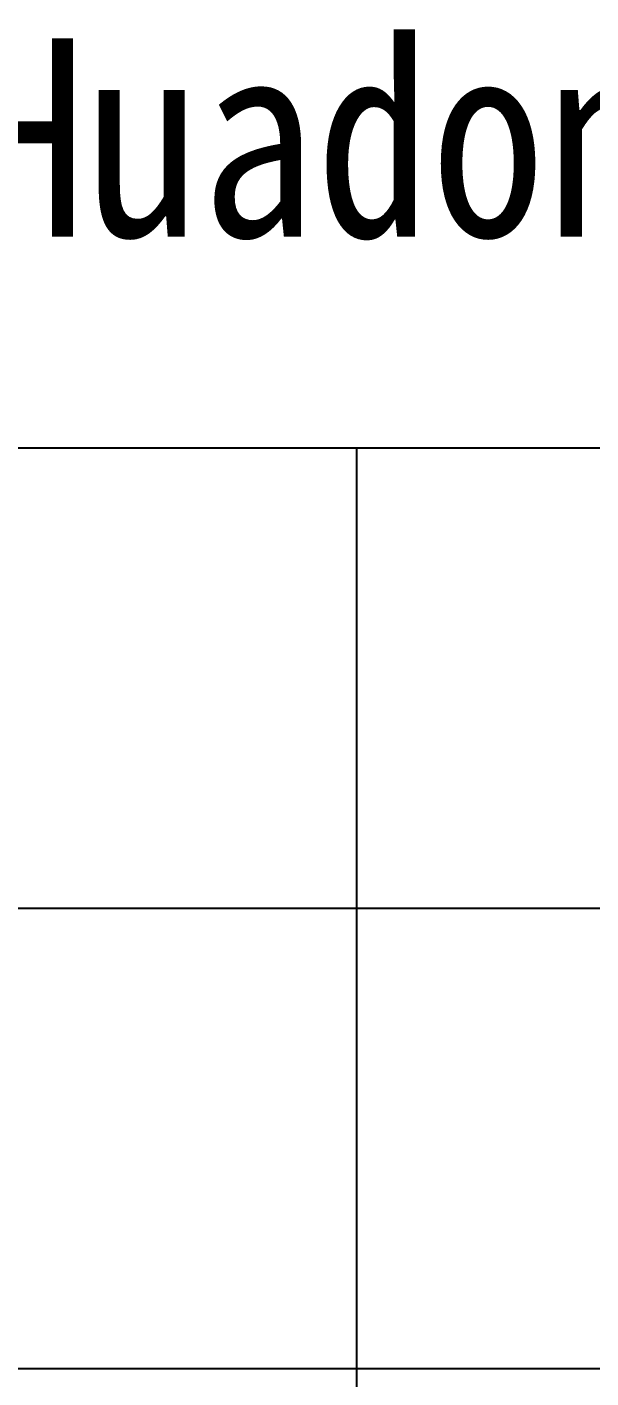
# Model space of a CAD drawing. Extents: x 4924227 to 5052693, y -485691 to -238224.
# Drawn here: x 5025586 to 5026382, y -481754 to -479847 of the extents above; entities that cross this region are included whole.
import ezdxf
from ezdxf.enums import TextEntityAlignment as Align

# ---------------------------------------------------------------- set-up
doc = ezdxf.new("R2010")
doc.units = 0
doc.header["$LTSCALE"] = 1000
doc.header["$MEASUREMENT"] = 0
doc.layers.get('0').update_dxf_attribs({"linetype": 'CONTINUOUS'})
doc.styles.add('宋体', font='', dxfattribs={"width": 0.7})
doc.styles.get('宋体').set_extended_font_data('SimSun')

msp = doc.modelspace()

# ---------------------------------------------------------------- linework, layer by layer
for p, q in [((5022551.5, -480440.7), (5033551.5, -480440.7)), ((5026051.5, -483690.7), (5026051.5, -480440.7)), ((5026051.5, -483690.7), (5026051.5, -480440.7)), ((5022551.5, -481090.7), (5028051.5, -481090.7)), ((5022551.5, -481740.7), (5028051.5, -481740.7))]:
    msp.add_line(p, q)

# ---------------------------------------------------------------- texts
at = {"style": '宋体', "width": 0.85}
msp.add_text('Anhui Huadong Chemical & Medical Engineering Co.,Ltd', height=280, dxfattribs=at).set_placement((5028746.4, -480040.7), align=Align.MIDDLE)

doc.saveas('drawing.dxf')
